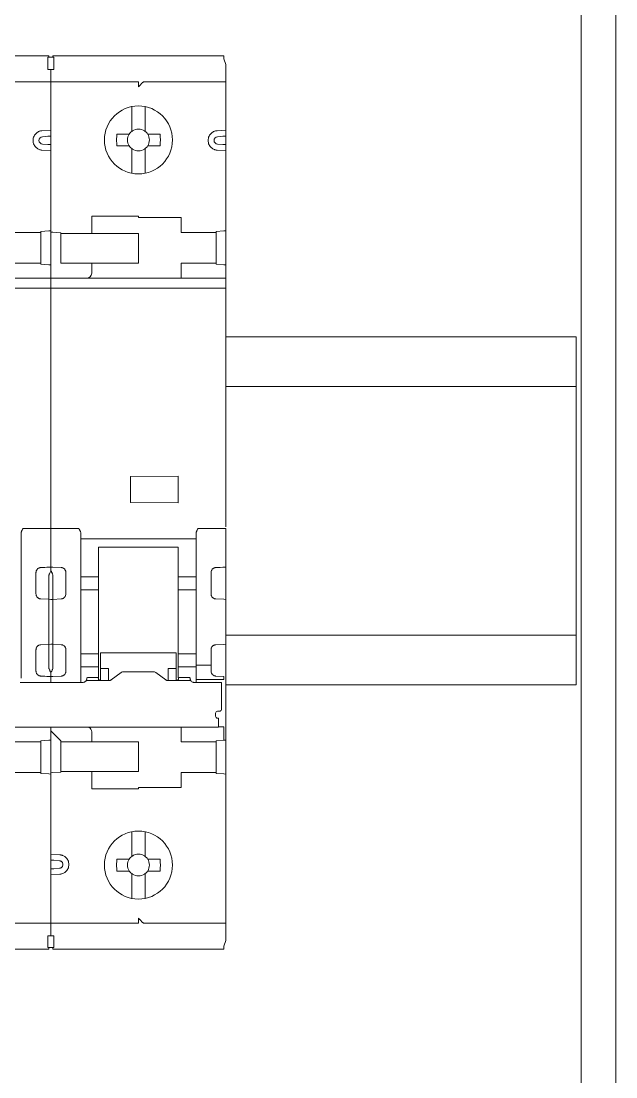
# Model space of a CAD drawing. Header units: millimetres. Extents: x 1359 to 3577, y 1333 to 3557.
# Drawn here: x 2360.3 to 2420.1, y 2909.7 to 3015.8 of the extents above; entities that cross this region are included whole.
import ezdxf

# ---------------------------------------------------------------- set-up
doc = ezdxf.new("R2010")
doc.units = ezdxf.units.MM
doc.layers.add('000-PI-Oprema', color=30, linetype='Continuous', lineweight=5)
doc.layers.add('000-PI-ORMAR', color=2, linetype='Continuous')
doc.layers.add('002-PI-Kabelska kanalica', color=150, linetype='Continuous')

# ---------------------------------------------------------------- blocks, each defined once
blk = doc.blocks.new('montazna 2000x1000')
at = {"layer": '000-PI-ORMAR', "color": 0, "linetype": 'ByBlock', "lineweight": 0}
blk.add_line((899, 1890), (899, 0), dxfattribs=at)
blk = doc.blocks.new('*U53')
at = {"layer": '002-PI-Kabelska kanalica', "color": 0, "linetype": 'ByBlock', "lineweight": 0}
blk.add_line((-20, -100), (-20, 1572), dxfattribs=at)
blk = doc.blocks.new('5SY4206')
at = {"layer": '000-PI-Oprema', "color": 0, "lineweight": 0}
for p, q in [((27373.74, 37303.3), (27378.52, 37303.3)), ((27378.42, 37303.16), (27378.52, 37303.16)), ((27378.52, 37303.16), (27378.92, 37303.16)), ((27378.92, 37303.3), (27383.72, 37303.3)), ((27378.92, 37303.16), (27379.02, 37303.16)), ((27383.72, 37303.3), (27391.34, 37303.3)), ((27391.34, 37303.3), (27396.12, 37303.3)), ((27396.32, 37302.45), (27396.12, 37303)), ((27378.42, 37301.95), (27378.42, 37302.25)), ((27379.02, 37301.95), (27378.42, 37301.95)), ((27378.72, 37301.95), (27378.72, 37296.14)), ((27379.02, 37301.95), (27379.02, 37302.25)), ((27396.32, 37302.45), (27396.32, 37299.86)), ((27370.42, 37300.7), (27378.52, 37300.7)), ((27378.52, 37300.7), (27387.52, 37300.7)), ((27388.02, 37300.7), (27396.32, 37300.7)), ((27396.32, 37299.86), (27396.32, 37296.14)), ((27386.85, 37298.21), (27386.85, 37298.13)), ((27386.85, 37298.13), (27386.85, 37296.01)), ((27388.2, 37298.13), (27388.2, 37298.21)), ((27388.2, 37296.01), (27388.2, 37298.13)), ((27378.72, 37295.82), (27377.82, 37295.78)), ((27378.72, 37293.47), (27378.72, 37296.14)), ((27385.36, 37295.45), (27386.22, 37295.45)), ((27386.85, 37295.72), (27386.85, 37296.01)), ((27388.2, 37295.72), (27388.2, 37296.01)), ((27388.83, 37295.45), (27389.69, 37295.45)), ((27396.32, 37295.82), (27395.42, 37295.78)), ((27378.42, 37295.23), (27377.87, 37295.18)), ((27378.42, 37294.38), (27377.87, 37294.43)), ((27396.02, 37295.23), (27395.47, 37295.18)), ((27396.02, 37294.38), (27395.47, 37294.43)), ((27396.32, 37295.23), (27396.32, 37294.38)), ((27377.82, 37293.83), (27378.72, 37293.75)), ((27378.72, 37293.47), (27378.72, 37285.71)), ((27385.36, 37294.25), (27386.22, 37294.25)), ((27386.85, 37293.7), (27386.85, 37293.99)), ((27386.85, 37293.7), (27386.85, 37291.58)), ((27388.2, 37293.7), (27388.2, 37293.99)), ((27388.2, 37291.58), (27388.2, 37293.7)), ((27389.69, 37294.25), (27388.83, 37294.25)), ((27395.42, 37293.83), (27396.32, 37293.79)), ((27396.32, 37293.47), (27396.32, 37285.71)), ((27386.85, 37291.58), (27386.85, 37291.5)), ((27388.2, 37291.5), (27388.2, 37291.58)), ((27396.33, 37289.35), (27396.32, 37289.35)), ((27387.52, 37287.2), (27382.82, 37287.2)), ((27382.82, 37285.45), (27382.82, 37287.2)), ((27387.52, 37287.05), (27387.52, 37287.2)), ((27391.82, 37287.05), (27387.52, 37287.05)), ((27391.82, 37285.55), (27391.82, 37287.05)), ((27374.62, 37285.55), (27377.72, 37285.55)), ((27377.72, 37285.65), (27378.52, 37285.7)), ((27377.72, 37285.55), (27377.72, 37285.65)), ((27377.72, 37282.45), (27377.72, 37285.55)), ((27378.52, 37285.7), (27378.72, 37285.71)), ((27378.72, 37285.71), (27378.72, 37285.58)), ((27378.72, 37285.58), (27378.92, 37285.57)), ((27378.72, 37285.55), (27378.72, 37285.58)), ((27378.72, 37285.55), (27378.72, 37282.3)), ((27378.92, 37285.57), (27379.72, 37285.53)), ((27379.72, 37285.53), (27379.72, 37285.45)), ((27379.72, 37285.45), (27382.82, 37285.45)), ((27379.72, 37285.45), (27379.72, 37282.45)), ((27382.82, 37285.45), (27383.22, 37285.45)), ((27383.22, 37285.45), (27387.52, 37285.45)), ((27387.52, 37285.45), (27387.52, 37282.45)), ((27392.22, 37285.55), (27391.82, 37285.55)), ((27395.32, 37285.55), (27392.22, 37285.55)), ((27396.12, 37285.7), (27395.32, 37285.65)), ((27395.32, 37285.55), (27395.32, 37285.65)), ((27395.32, 37282.45), (27395.32, 37285.55)), ((27396.32, 37285.71), (27396.12, 37285.7)), ((27396.32, 37285.71), (27396.32, 37282.3)), ((27396.32, 37284.75), (27396.33, 37284.75)), ((27377.72, 37282.45), (27374.62, 37282.45)), ((27377.72, 37282.35), (27377.72, 37282.45)), ((27377.72, 37282.35), (27378.52, 37282.31)), ((27378.52, 37282.31), (27378.72, 37282.3)), ((27378.72, 37281.38), (27378.72, 37282.3)), ((27382.82, 37282.45), (27379.72, 37282.45)), ((27382.82, 37282.45), (27383.22, 37282.45)), ((27382.82, 37282.45), (27382.82, 37281.45)), ((27387.52, 37282.45), (27383.22, 37282.45)), ((27391.82, 37282.45), (27392.22, 37282.45)), ((27391.82, 37282.45), (27391.82, 37280.95)), ((27395.32, 37282.45), (27392.22, 37282.45)), ((27395.32, 37282.35), (27395.32, 37282.45)), ((27396.12, 37282.31), (27395.32, 37282.35)), ((27396.12, 37282.31), (27396.32, 37282.3)), ((27396.32, 37282.3), (27396.32, 37280.1)), ((27361.12, 37280.95), (27378.72, 37280.95)), ((27378.72, 37281.38), (27378.72, 37280.1)), ((27396.32, 37280.95), (27378.72, 37280.95)), ((27378.52, 37279.95), (27361.12, 37279.95)), ((27378.72, 37279.95), (27378.52, 37279.95)), ((27378.72, 37280.1), (27378.72, 37279.95)), ((27396.12, 37279.95), (27378.72, 37279.96)), ((27378.72, 37279.95), (27378.72, 37255.79)), ((27396.12, 37279.95), (27396.32, 37279.95)), ((27396.32, 37280.1), (27396.32, 37255.94)), ((27396.32, 37275.25), (27396.33, 37275.25)), ((27396.33, 37272.91), (27396.32, 37272.9)), ((27396.32, 37265.5), (27396.33, 37265.5)), ((27396.32, 37264.25), (27396.33, 37264.27)), ((27386.72, 37261), (27391.52, 37261.05)), ((27386.72, 37258.4), (27386.72, 37261)), ((27391.52, 37261.05), (27391.52, 37258.36)), ((27391.52, 37258.36), (27386.72, 37258.4)), ((27375.92, 37255.79), (27378.52, 37255.79)), ((27378.72, 37255.79), (27378.52, 37255.79)), ((27378.72, 37255.79), (27378.72, 37254.55)), ((27378.92, 37255.79), (27378.72, 37255.79)), ((27378.92, 37255.79), (27381.52, 37255.79)), ((27393.52, 37255.79), (27396.12, 37255.79)), ((27396.12, 37255.79), (27396.32, 37255.79)), ((27378.72, 37254.55), (27378.72, 37251.91)), ((27393.32, 37254.76), (27381.72, 37254.76)), ((27383.52, 37253.09), (27383.52, 37253.91)), ((27391.52, 37253.91), (27383.52, 37253.91)), ((27383.52, 37253.09), (27383.52, 37250.92)), ((27391.52, 37253.91), (27391.52, 37253.09)), ((27391.52, 37250.92), (27391.52, 37253.09)), ((27378.52, 37251.9), (27378.7, 37251.91)), ((27378.77, 37251.91), (27378.74, 37251.91)), ((27378.92, 37251.91), (27378.77, 37251.91)), ((27379.75, 37251.87), (27378.92, 37251.91)), ((27379.75, 37251.87), (27379.75, 37251.86)), ((27378.52, 37251.09), (27378.52, 37248.67)), ((27378.92, 37248.66), (27378.92, 37251.09)), ((27381.72, 37250.92), (27383.52, 37250.92)), ((27383.52, 37250.92), (27383.52, 37249.61)), ((27391.52, 37249.61), (27391.52, 37250.92)), ((27391.52, 37250.92), (27393.32, 37250.92)), ((27396.32, 37251.53), (27396.32, 37248.65)), ((27378.52, 37248.67), (27377.7, 37248.71)), ((27378.52, 37248.67), (27378.72, 37248.65)), ((27378.92, 37248.66), (27378.72, 37248.65)), ((27379.75, 37248.71), (27378.92, 37248.66)), ((27383.52, 37249.61), (27381.72, 37249.61)), ((27383.52, 37249.61), (27383.52, 37243.2)), ((27391.52, 37243.2), (27391.52, 37249.61)), ((27393.32, 37249.61), (27391.52, 37249.61)), ((27395.3, 37248.71), (27396.12, 37248.67)), ((27396.12, 37248.67), (27396.32, 37248.65)), ((27377.7, 37244.1), (27378.52, 37244.14)), ((27378.72, 37244.16), (27378.52, 37244.14)), ((27378.52, 37244.14), (27378.52, 37241.72)), ((27378.72, 37244.16), (27378.92, 37244.15)), ((27378.92, 37244.15), (27379.75, 37244.1)), ((27378.92, 37241.72), (27378.92, 37244.15)), ((27396.12, 37244.14), (27395.3, 37244.1)), ((27396.32, 37244.16), (27396.12, 37244.14)), ((27396.32, 37244.16), (27396.32, 37242.98)), ((27381.72, 37243.2), (27383.52, 37243.2)), ((27383.52, 37243.2), (27383.52, 37241.89)), ((27383.72, 37241.72), (27383.72, 37243.28)), ((27383.72, 37243.28), (27391.32, 37243.28)), ((27391.32, 37243.28), (27391.32, 37241.72)), ((27391.52, 37243.28), (27391.52, 37243.28)), ((27391.52, 37241.89), (27391.52, 37243.2)), ((27391.52, 37243.2), (27393.32, 37243.2)), ((27383.52, 37241.89), (27381.72, 37241.89)), ((27383.52, 37241.89), (27383.52, 37240.78)), ((27383.72, 37241.72), (27384.52, 37241.72)), ((27383.72, 37240.52), (27383.72, 37241.72)), ((27384.52, 37241.72), (27384.52, 37240.52)), ((27384.78, 37240.57), (27385.77, 37241.32)), ((27385.91, 37241.37), (27389.14, 37241.37)), ((27389.28, 37241.32), (27390.27, 37240.57)), ((27390.52, 37241.72), (27391.32, 37241.72)), ((27390.52, 37240.52), (27390.52, 37241.72)), ((27391.32, 37241.72), (27391.32, 37240.52)), ((27391.52, 37240.76), (27391.52, 37241.89)), ((27391.52, 37241.89), (27393.32, 37241.89)), ((27394.82, 37242.05), (27393.32, 37242.05)), ((27375.62, 37240.29), (27381.82, 37240.29)), ((27378.7, 37240.9), (27378.52, 37240.91)), ((27378.72, 37240.9), (27378.72, 37240.29)), ((27378.77, 37240.9), (27378.92, 37240.9)), ((27378.92, 37240.9), (27379.75, 37240.94)), ((27378.92, 37240.9), (27378.92, 37240.9)), ((27381.72, 37240.58), (27381.72, 37240.29)), ((27382.28, 37240.52), (27383.71, 37240.52)), ((27382.32, 37240.7), (27382.32, 37240.78)), ((27383.31, 37240.8), (27382.52, 37240.8)), ((27383.51, 37240.78), (27383.51, 37240.7)), ((27384.64, 37240.52), (27383.71, 37240.52)), ((27391.34, 37240.52), (27390.41, 37240.52)), ((27392.77, 37240.52), (27391.34, 37240.52)), ((27391.54, 37240.7), (27391.54, 37240.78)), ((27392.52, 37240.8), (27391.74, 37240.8)), ((27392.72, 37240.78), (27392.72, 37240.7)), ((27393.22, 37240.29), (27395.87, 37240.29)), ((27393.32, 37240.3), (27393.32, 37240.73)), ((27396.12, 37240.61), (27393.32, 37240.61)), ((27395.3, 37240.95), (27396.12, 37240.91)), ((27395.87, 37240.29), (27395.87, 37239.68)), ((27395.87, 37237.61), (27395.87, 37239.02)), ((27395.27, 37237.22), (27395.27, 37236.92)), ((27395.67, 37237.42), (27395.47, 37237.42)), ((27396.32, 37237.02), (27396.32, 37236.85)), ((27395.47, 37236.72), (27395.57, 37236.72)), ((27395.57, 37236.63), (27395.57, 37236.72)), ((27396.32, 37236.7), (27396.32, 37234.51)), ((27365.97, 37235.81), (27391.47, 37235.81)), ((27378.72, 37235.81), (27378.72, 37235.43)), ((27378.72, 37235.43), (27378.92, 37235.23)), ((27378.72, 37234.51), (27378.72, 37235.43)), ((27378.92, 37235.23), (27379.72, 37234.43)), ((27382.82, 37234.35), (27382.82, 37235.35)), ((27391.47, 37235.81), (27395.57, 37235.81)), ((27391.82, 37235.81), (27391.82, 37234.35)), ((27396.12, 37235.85), (27395.57, 37235.85)), ((27396.12, 37235.85), (27396.12, 37234.5)), ((27374.62, 37234.35), (27377.72, 37234.35)), ((27377.72, 37234.45), (27378.52, 37234.5)), ((27377.72, 37234.45), (27377.72, 37234.35)), ((27377.72, 37234.35), (27377.72, 37231.25)), ((27378.72, 37234.51), (27378.52, 37234.5)), ((27378.72, 37234.51), (27378.72, 37231.25)), ((27379.72, 37234.43), (27379.72, 37234.35)), ((27379.72, 37234.35), (27382.82, 37234.35)), ((27379.72, 37234.35), (27379.72, 37231.35)), ((27383.22, 37234.35), (27382.82, 37234.35)), ((27387.52, 37234.35), (27383.22, 37234.35)), ((27387.52, 37231.35), (27387.52, 37234.35)), ((27392.22, 37234.35), (27391.82, 37234.35)), ((27392.22, 37234.35), (27395.32, 37234.35)), ((27395.32, 37234.45), (27396.12, 37234.5)), ((27395.32, 37234.35), (27395.32, 37234.45)), ((27395.32, 37231.25), (27395.32, 37234.35)), ((27396.32, 37234.51), (27396.12, 37234.5)), ((27396.32, 37234.51), (27396.32, 37231.1)), ((27396.33, 37232.05), (27396.32, 37232.05)), ((27377.72, 37231.25), (27374.62, 37231.25)), ((27377.72, 37231.15), (27377.72, 37231.25)), ((27378.52, 37231.11), (27377.72, 37231.15)), ((27378.52, 37231.11), (27378.72, 37231.1)), ((27378.72, 37231.23), (27378.72, 37231.25)), ((27378.72, 37231.23), (27378.92, 37231.24)), ((27378.72, 37231.23), (27378.72, 37231.1)), ((27378.72, 37223.33), (27378.72, 37231.1)), ((27379.72, 37231.28), (27378.92, 37231.24)), ((27379.72, 37231.35), (27379.72, 37231.28)), ((27382.82, 37231.35), (27379.72, 37231.35)), ((27382.82, 37229.6), (27382.82, 37231.35)), ((27382.82, 37231.35), (27383.22, 37231.35)), ((27383.22, 37231.35), (27387.52, 37231.35)), ((27392.22, 37231.25), (27391.82, 37231.25)), ((27391.82, 37229.75), (27391.82, 37231.25)), ((27392.22, 37231.25), (27395.32, 37231.25)), ((27395.32, 37231.15), (27395.32, 37231.25)), ((27396.12, 37231.11), (27395.32, 37231.15)), ((27396.32, 37231.1), (27396.12, 37231.11)), ((27396.32, 37231.1), (27396.32, 37216.95)), ((27387.52, 37229.6), (27382.82, 37229.6)), ((27387.52, 37229.75), (27387.52, 37229.6)), ((27387.52, 37229.75), (27391.82, 37229.75)), ((27396.32, 37227.45), (27396.33, 37227.45)), ((27386.85, 37225.31), (27386.85, 37225.23)), ((27388.2, 37225.23), (27388.2, 37225.31)), ((27386.85, 37225.23), (27386.85, 37223.11)), ((27388.2, 37222.82), (27388.2, 37225.23)), ((27378.72, 37223.33), (27378.72, 37220.68)), ((27379.63, 37222.98), (27378.72, 37223.01)), ((27379.02, 37222.43), (27379.58, 37222.38)), ((27385.36, 37222.55), (27386.22, 37222.55)), ((27389.69, 37222.55), (27388.83, 37222.55)), ((27379.02, 37221.58), (27379.58, 37221.63)), ((27386.22, 37221.35), (27385.36, 37221.35)), ((27389.69, 37221.35), (27388.83, 37221.35)), ((27378.72, 37221), (27379.63, 37221.03)), ((27378.72, 37216.95), (27378.72, 37220.68)), ((27386.85, 37220.8), (27386.85, 37218.68)), ((27388.2, 37218.68), (27388.2, 37220.8)), ((27386.85, 37218.68), (27386.85, 37218.6)), ((27388.2, 37218.6), (27388.2, 37218.68)), ((27378.72, 37216.95), (27378.72, 37214.85)), ((27396.32, 37216.95), (27396.32, 37214.35)), ((27378.72, 37216.1), (27370.42, 37216.1)), ((27387.52, 37216.1), (27378.72, 37216.1)), ((27396.32, 37216.1), (27388.02, 37216.1)), ((27379.02, 37214.85), (27378.42, 37214.85)), ((27378.52, 37213.65), (27378.42, 37213.65)), ((27378.92, 37213.65), (27378.52, 37213.65)), ((27379.02, 37213.65), (27378.92, 37213.65)), ((27396.32, 37214.35), (27396.12, 37213.8)), ((27378.52, 37213.5), (27373.74, 37213.5)), ((27383.72, 37213.5), (27378.92, 37213.5)), ((27383.72, 37213.5), (27391.34, 37213.5)), ((27396.12, 37213.5), (27391.34, 37213.5))]:
    blk.add_line(p, q, dxfattribs=at)
for centre in [(27387.52, 37294.85), (27387.52, 37221.95)]:
    blk.add_circle(centre, 3.42, dxfattribs=at)
for centre, radius, start, end in [((27387.52, 37294.85), 1.1, 136.9319, 146.9443), ((27387.52, 37294.85), 1.1, 135, 136.9319), ((27387.52, 37294.85), 1.1, 123.0557, 133.0681), ((27387.52, 37294.85), 1.1, 46.9319, 56.9443), ((27387.52, 37294.85), 1.1, 45, 46.9319), ((27387.52, 37294.85), 1.1, 43.0681, 45), ((27387.52, 37294.85), 1.1, 33.0557, 43.0681), ((27387.52, 37294.85), 1.1, 213.0557, 223.0681), ((27387.52, 37294.85), 1.1, 226.9319, 236.9443), ((27387.52, 37294.85), 1.1, 303.0557, 313.0681), ((27387.52, 37294.85), 1.1, 313.0681, 315), ((27387.52, 37294.85), 1.1, 315, 316.9319), ((27387.52, 37294.85), 1.1, 316.9319, 326.9443), ((27382.32, 37281.45), 0.5, 270, 0), ((27382.32, 37235.35), 0.5, 0, 64.7859), ((27387.52, 37221.95), 1.1, 136.9319, 146.9443), ((27387.52, 37221.95), 1.1, 135, 136.9319), ((27387.52, 37221.95), 1.1, 133.0681, 135), ((27387.52, 37221.95), 1.1, 123.0557, 133.0681), ((27387.52, 37221.95), 1.1, 46.9319, 56.9443), ((27387.52, 37221.95), 1.1, 45, 46.9319), ((27387.52, 37221.95), 1.1, 43.0681, 45), ((27387.52, 37221.95), 1.1, 33.0557, 43.0681), ((27387.52, 37221.95), 1.1, 213.0557, 223.0681), ((27387.52, 37221.95), 1.1, 223.0681, 225), ((27387.52, 37221.95), 1.1, 225, 226.9319), ((27387.52, 37221.95), 1.1, 226.9319, 236.9443), ((27387.52, 37221.95), 1.1, 303.0557, 313.0681), ((27387.52, 37221.95), 1.1, 313.0681, 315), ((27387.52, 37221.95), 1.1, 315, 316.9319), ((27387.52, 37221.95), 1.1, 316.9319, 326.9443)]:
    blk.add_arc(centre, radius, start, end, dxfattribs=at)
for points, knots in [([(27378.42, 37303.16), (27378.42, 37303.14), (27378.42, 37303.08), (27378.42, 37302.97), (27378.42, 37302.81), (27378.42, 37302.63), (27378.42, 37302.44), (27378.42, 37302.32), (27378.42, 37302.25)], [0.287427, 0.287427, 0.287427, 0.287427, 0.3699948, 0.5001298, 0.629921, 0.7600558, 0.879771, 1, 1, 1, 1]), ([(27378.52, 37303.16), (27378.52, 37303.16), (27378.52, 37303.21), (27378.52, 37303.28), (27378.52, 37303.3), (27378.52, 37303.3)], [0, 0, 0, 0, 0.010834, 0.505413, 1, 1, 1, 1]), ([(27378.92, 37303.3), (27378.92, 37303.3), (27378.92, 37303.28), (27378.92, 37303.21), (27378.92, 37303.16), (27378.92, 37303.16)], [0, 0, 0, 0, 0.494587, 0.989166, 1, 1, 1, 1]), ([(27379.02, 37303.16), (27379.02, 37303.11), (27379.02, 37303.04), (27379.02, 37302.78), (27379.02, 37302.52), (27379.02, 37302.25)], [0.2858647, 0.2858647, 0.2858647, 0.2858647, 0.5, 0.5, 1, 1, 1, 1]), ([(27396.12, 37303), (27396.12, 37303.06), (27396.12, 37303.11), (27396.12, 37303.25), (27396.12, 37303.3), (27396.12, 37303.3)], [0.262243, 0.262243, 0.262243, 0.262243, 0.5, 0.5, 1, 1, 1, 1]), ([(27387.52, 37300.2), (27387.52, 37300.34), (27387.52, 37300.47), (27387.52, 37300.65), (27387.52, 37300.7), (27387.52, 37300.7)], [0, 0, 0, 0, 0.5, 0.5, 1, 1, 1, 1]), ([(27387.52, 37300.2), (27387.55, 37300.23), (27387.59, 37300.27), (27387.65, 37300.33), (27387.73, 37300.41), (27387.8, 37300.48), (27387.88, 37300.56), (27387.94, 37300.62), (27387.99, 37300.67), (27388.02, 37300.7), (27388.02, 37300.7), (27388.02, 37300.7)], [0, 0, 0, 0, 0.097283, 0.192791, 0.287384, 0.42418, 0.554334, 0.675821, 0.789691, 0.896334, 1, 1, 1, 1]), ([(27377.82, 37293.83), (27377.79, 37293.83), (27377.73, 37293.84), (27377.64, 37293.86), (27377.53, 37293.9), (27377.4, 37293.96), (27377.25, 37294.07), (27377.12, 37294.2), (27377.01, 37294.38), (27376.94, 37294.58), (27376.92, 37294.8), (27376.94, 37295.03), (27377.01, 37295.23), (27377.12, 37295.41), (27377.25, 37295.54), (27377.4, 37295.65), (27377.54, 37295.72), (27377.68, 37295.76), (27377.77, 37295.77), (27377.82, 37295.78)], [0, 0, 0, 0, 0.031513, 0.062833, 0.094232, 0.152293, 0.210532, 0.279327, 0.348301, 0.424071, 0.50002, 0.57579, 0.651739, 0.720534, 0.789508, 0.84757, 0.905809, 0.95275, 1, 1, 1, 1]), ([(27385.36, 37295.45), (27385.34, 37295.26), (27385.31, 37294.85), (27385.34, 37294.45), (27385.36, 37294.25), (27385.36, 37294.25)], [0, 0, 0, 0, 0.5, 1, 1.000008, 1.000008, 1.000008, 1.000008]), ([(27388.12, 37295.78), (27387.95, 37295.89), (27387.74, 37295.95), (27387.31, 37295.95), (27387.1, 37295.89), (27386.92, 37295.78)], [0, 0, 0, 0, 0.5, 0.5, 1, 1, 1, 1]), ([(27388.83, 37295.45), (27388.76, 37295.45), (27388.64, 37295.45), (27388.51, 37295.45), (27388.45, 37295.45)], [0, 0, 0, 0, 0.54278, 1, 1, 1, 1]), ([(27395.42, 37293.83), (27395.39, 37293.83), (27395.33, 37293.84), (27395.24, 37293.86), (27395.13, 37293.9), (27395, 37293.96), (27394.85, 37294.07), (27394.72, 37294.2), (27394.61, 37294.38), (27394.54, 37294.58), (27394.52, 37294.8), (27394.54, 37295.03), (27394.61, 37295.23), (27394.72, 37295.41), (27394.85, 37295.54), (27395, 37295.65), (27395.14, 37295.72), (27395.28, 37295.76), (27395.37, 37295.77), (27395.42, 37295.78)], [0, 0, 0, 0, 0.031513, 0.062833, 0.094232, 0.152293, 0.210532, 0.279327, 0.348301, 0.424071, 0.50002, 0.57579, 0.651739, 0.720534, 0.789508, 0.84757, 0.905809, 0.95275, 1, 1, 1, 1]), ([(27396.32, 37296.13), (27396.32, 37296.13), (27396.32, 37296.13), (27396.32, 37296.12), (27396.32, 37296.1), (27396.32, 37296.06), (27396.32, 37295.99), (27396.32, 37295.87), (27396.32, 37295.74), (27396.32, 37295.58), (27396.32, 37295.41), (27396.32, 37295.29), (27396.32, 37295.23)], [0, 0, 0, 0, 0.062572, 0.124512, 0.186422, 0.248903, 0.373491, 0.498598, 0.623567, 0.749199, 0.874318, 1, 1, 1, 1]), ([(27377.87, 37294.43), (27377.78, 37294.44), (27377.69, 37294.48), (27377.56, 37294.62), (27377.52, 37294.71), (27377.52, 37294.9), (27377.56, 37294.99), (27377.69, 37295.13), (27377.78, 37295.17), (27377.87, 37295.18)], [0, 0, 0, 0, 0.25, 0.25, 0.5, 0.5, 0.75, 0.75, 1, 1, 1, 1]), ([(27378.72, 37295.23), (27378.72, 37295.23), (27378.69, 37295.23), (27378.58, 37295.23), (27378.5, 37295.23), (27378.42, 37295.23)], [0, 0, 0, 0, 0.5, 0.5, 1, 1, 1, 1]), ([(27378.72, 37294.38), (27378.72, 37294.38), (27378.69, 37294.38), (27378.58, 37294.38), (27378.49, 37294.38), (27378.42, 37294.38)], [0, 0, 0, 0, 0.5, 0.5, 1, 1, 1, 1]), ([(27386.6, 37294.25), (27386.6, 37294.25), (27386.49, 37294.43), (27386.42, 37294.64), (27386.42, 37294.85)], [0, 0, 0, 0, 0.0000079, 0.5000079, 0.5000079, 0.5000079, 0.5000079]), ([(27395.47, 37294.43), (27395.38, 37294.44), (27395.29, 37294.48), (27395.16, 37294.62), (27395.12, 37294.71), (27395.12, 37294.9), (27395.16, 37294.99), (27395.29, 37295.13), (27395.38, 37295.17), (27395.47, 37295.18)], [0, 0, 0, 0, 0.25, 0.25, 0.5, 0.5, 0.75, 0.75, 1, 1, 1, 1]), ([(27396.32, 37295.23), (27396.32, 37295.23), (27396.29, 37295.23), (27396.18, 37295.23), (27396.1, 37295.23), (27396.02, 37295.23)], [0, 0, 0, 0, 0.5, 0.5, 1, 1, 1, 1]), ([(27396.32, 37294.38), (27396.32, 37294.38), (27396.29, 37294.38), (27396.18, 37294.38), (27396.09, 37294.38), (27396.02, 37294.38)], [0, 0, 0, 0, 0.5, 0.5, 1, 1, 1, 1]), ([(27396.32, 37294.38), (27396.32, 37294.35), (27396.32, 37294.29), (27396.32, 37294.2), (27396.32, 37294.12), (27396.32, 37294), (27396.32, 37293.87), (27396.32, 37293.74), (27396.32, 37293.62), (27396.32, 37293.54), (27396.32, 37293.49), (27396.32, 37293.48), (27396.32, 37293.48)], [0, 0, 0, 0, 0.06314, 0.125631, 0.188079, 0.251095, 0.376332, 0.501694, 0.62641, 0.751388, 0.875439, 1, 1, 1, 1]), ([(27386.22, 37294.25), (27386.29, 37294.25), (27386.41, 37294.25), (27386.54, 37294.25), (27386.6, 37294.25)], [0, 0, 0, 0, 0.54278, 1, 1, 1, 1]), ([(27386.92, 37293.93), (27387.1, 37293.82), (27387.31, 37293.75), (27387.74, 37293.75), (27387.95, 37293.82), (27388.12, 37293.93)], [0, 0, 0, 0, 0.5, 0.5, 1, 1, 1, 1]), ([(27388.83, 37294.25), (27388.76, 37294.25), (27388.64, 37294.25), (27388.51, 37294.25), (27388.45, 37294.25)], [0, 0, 0, 0, 0.540007, 1, 1, 1, 1]), ([(27378.72, 37280.05), (27378.72, 37280.05), (27378.72, 37280.05), (27378.72, 37279.98), (27378.72, 37279.96)], [0, 0, 0, 0, 0.751055, 1, 1, 1, 1]), ([(27396.32, 37280.1), (27396.32, 37280.1), (27396.32, 37280.1), (27396.32, 37280.09), (27396.32, 37280.06), (27396.32, 37280.01), (27396.32, 37279.97), (27396.32, 37279.95)], [0, 0, 0, 0, 0.169382, 0.332374, 0.500748, 0.7482, 1, 1, 1, 1]), ([(27375.72, 37255.3), (27375.73, 37255.32), (27375.73, 37255.36), (27375.74, 37255.43), (27375.76, 37255.49), (27375.79, 37255.56), (27375.84, 37255.66), (27375.89, 37255.74), (27375.92, 37255.79)], [0, 0, 0, 0, 0.117446, 0.242847, 0.378002, 0.506391, 0.652474, 1, 1, 1, 1]), ([(27375.72, 37255.14), (27375.72, 37255.15), (27375.72, 37255.17), (27375.72, 37255.21), (27375.72, 37255.25), (27375.72, 37255.28), (27375.72, 37255.3)], [0, 0, 0, 0, 0.251193, 0.5, 0.748807, 1, 1, 1, 1]), ([(27375.72, 37252.08), (27375.72, 37252.17), (27375.72, 37252.33), (27375.72, 37252.57), (27375.72, 37252.81), (27375.72, 37253.04), (27375.72, 37253.26), (27375.72, 37253.47), (27375.72, 37253.67), (27375.72, 37253.94), (27375.72, 37254.25), (27375.72, 37254.58), (27375.72, 37254.89), (27375.72, 37255.06), (27375.72, 37255.14)], [0, 0, 0, 0, 0.062754, 0.125301, 0.187708, 0.250043, 0.312375, 0.374772, 0.437302, 0.500033, 0.625237, 0.749935, 0.874674, 1, 1, 1, 1]), ([(27381.52, 37255.79), (27381.56, 37255.74), (27381.6, 37255.66), (27381.66, 37255.56), (27381.69, 37255.48), (27381.72, 37255.4), (27381.72, 37255.33), (27381.72, 37255.3)], [0, 0, 0, 0, 0.350596, 0.493868, 0.625405, 0.821427, 1, 1, 1, 1]), ([(27381.72, 37255.3), (27381.72, 37255.28), (27381.72, 37255.25), (27381.72, 37255.21), (27381.72, 37255.17), (27381.72, 37255.15), (27381.72, 37255.14)], [0, 0, 0, 0, 0.251193, 0.5, 0.748807, 1, 1, 1, 1]), ([(27381.72, 37255.14), (27381.72, 37255.1), (27381.72, 37255.02), (27381.72, 37254.89), (27381.72, 37254.75), (27381.72, 37254.6), (27381.72, 37254.45), (27381.72, 37254.28), (27381.72, 37254.11), (27381.72, 37253.87), (27381.72, 37253.55), (27381.72, 37253.14), (27381.72, 37252.7), (27381.72, 37252.39), (27381.72, 37252.23)], [0, 0, 0, 0, 0.062736, 0.125281, 0.187695, 0.250043, 0.312387, 0.374792, 0.437318, 0.500031, 0.625212, 0.749931, 0.874692, 1, 1, 1, 1]), ([(27393.32, 37255.3), (27393.33, 37255.32), (27393.33, 37255.36), (27393.34, 37255.43), (27393.36, 37255.49), (27393.39, 37255.56), (27393.44, 37255.66), (27393.49, 37255.74), (27393.52, 37255.79)], [0, 0, 0, 0, 0.117336, 0.242611, 0.377617, 0.505972, 0.652001, 1, 1, 1, 1]), ([(27393.32, 37255.14), (27393.32, 37255.15), (27393.32, 37255.17), (27393.32, 37255.21), (27393.32, 37255.25), (27393.32, 37255.28), (27393.32, 37255.3)], [0, 0, 0, 0, 0.251193, 0.5, 0.748807, 1, 1, 1, 1]), ([(27393.32, 37252.08), (27393.32, 37252.17), (27393.32, 37252.33), (27393.32, 37252.57), (27393.32, 37252.81), (27393.32, 37253.04), (27393.32, 37253.26), (27393.32, 37253.47), (27393.32, 37253.67), (27393.32, 37253.94), (27393.32, 37254.25), (27393.32, 37254.58), (27393.32, 37254.89), (27393.32, 37255.06), (27393.32, 37255.14)], [0, 0, 0, 0, 0.062754, 0.125301, 0.187708, 0.250043, 0.312375, 0.374772, 0.437302, 0.500033, 0.625237, 0.749935, 0.874674, 1, 1, 1, 1]), ([(27396.32, 37255.79), (27396.32, 37255.76), (27396.32, 37255.69), (27396.32, 37255.6), (27396.32, 37255.5), (27396.32, 37255.37), (27396.32, 37255.22), (27396.32, 37255.04), (27396.32, 37254.88), (27396.32, 37254.74), (27396.32, 37254.63), (27396.32, 37254.57), (27396.32, 37254.55)], [0, 0, 0, 0, 0.061391, 0.122427, 0.18342, 0.24468, 0.372209, 0.500076, 0.627605, 0.755472, 0.877481, 1, 1, 1, 1]), ([(27396.32, 37254.55), (27396.32, 37254.51), (27396.32, 37254.44), (27396.32, 37254.32), (27396.32, 37254.19), (27396.32, 37254.06), (27396.32, 37253.91), (27396.32, 37253.76), (27396.32, 37253.61), (27396.32, 37253.39), (27396.32, 37253.1), (27396.32, 37252.73), (27396.32, 37252.33), (27396.32, 37252.05), (27396.32, 37251.91)], [0, 0, 0, 0, 0.062728, 0.125272, 0.18769, 0.250045, 0.312396, 0.374803, 0.437328, 0.500029, 0.625194, 0.749922, 0.874696, 1, 1, 1, 1]), ([(27375.72, 37250.69), (27375.72, 37250.76), (27375.72, 37250.9), (27375.72, 37251.11), (27375.72, 37251.31), (27375.72, 37251.51), (27375.72, 37251.71), (27375.72, 37251.9), (27375.72, 37252.02), (27375.72, 37252.08)], [0, 0, 0, 0, 0.143512, 0.28637, 0.428834, 0.571166, 0.71363, 0.856488, 1, 1, 1, 1]), ([(27377.22, 37251.36), (27377.23, 37251.38), (27377.23, 37251.43), (27377.24, 37251.49), (27377.27, 37251.57), (27377.31, 37251.64), (27377.37, 37251.72), (27377.45, 37251.78), (27377.53, 37251.82), (27377.61, 37251.85), (27377.67, 37251.86), (27377.7, 37251.86)], [0, 0, 0, 0, 0.093221, 0.185813, 0.279137, 0.41434, 0.546905, 0.668022, 0.785627, 0.893606, 1, 1, 1, 1]), ([(27380.22, 37251.37), (27380.22, 37251.39), (27380.22, 37251.44), (27380.21, 37251.5), (27380.18, 37251.57), (27380.14, 37251.65), (27380.07, 37251.73), (27379.98, 37251.8), (27379.87, 37251.85), (27379.79, 37251.86), (27379.75, 37251.87)], [0, 0, 0, 0, 0.092601, 0.18543, 0.278489, 0.413813, 0.545287, 0.709927, 0.860804, 1, 1, 1, 1]), ([(27381.72, 37252.23), (27381.72, 37252.17), (27381.72, 37252.04), (27381.72, 37251.84), (27381.72, 37251.64), (27381.72, 37251.43), (27381.72, 37251.22), (27381.72, 37251), (27381.72, 37250.78), (27381.72, 37250.63), (27381.72, 37250.56)], [0, 0, 0, 0, 0.12575, 0.250858, 0.375537, 0.5, 0.624463, 0.749142, 0.87425, 1, 1, 1, 1]), ([(27393.32, 37250.69), (27393.32, 37250.76), (27393.32, 37250.9), (27393.32, 37251.11), (27393.32, 37251.31), (27393.32, 37251.51), (27393.32, 37251.71), (27393.32, 37251.9), (27393.32, 37252.02), (27393.32, 37252.08)], [0, 0, 0, 0, 0.143512, 0.28637, 0.428834, 0.571166, 0.71363, 0.856488, 1, 1, 1, 1]), ([(27395.3, 37251.86), (27395.28, 37251.86), (27395.24, 37251.85), (27395.19, 37251.84), (27395.13, 37251.82), (27395.08, 37251.79), (27395.02, 37251.76), (27394.97, 37251.71), (27394.91, 37251.65), (27394.86, 37251.56), (27394.83, 37251.46), (27394.83, 37251.39), (27394.82, 37251.36)], [0, 0, 0, 0, 0.067869, 0.138425, 0.211987, 0.288836, 0.369219, 0.453352, 0.573685, 0.721104, 0.860335, 1, 1, 1, 1]), ([(27378.52, 37251.09), (27378.54, 37251.12), (27378.56, 37251.19), (27378.61, 37251.3), (27378.66, 37251.42), (27378.7, 37251.49), (27378.72, 37251.53)], [0, 0, 0, 0, 0.193415, 0.424448, 0.693252, 1, 1, 1, 1]), ([(27378.92, 37251.09), (27378.91, 37251.13), (27378.89, 37251.19), (27378.85, 37251.28), (27378.81, 37251.37), (27378.77, 37251.45), (27378.74, 37251.5), (27378.72, 37251.53)], [0, 0, 0, 0, 0.194202, 0.390464, 0.589612, 0.792498, 1, 1, 1, 1]), ([(27394.82, 37251.36), (27394.82, 37251.29), (27394.82, 37251.16), (27394.82, 37250.96), (27394.82, 37250.82), (27394.82, 37250.76)], [0, 0, 0, 0, 0.333419, 0.666581, 1, 1, 1, 1]), ([(27375.72, 37242.12), (27375.72, 37242.24), (27375.72, 37242.46), (27375.72, 37242.81), (27375.72, 37243.16), (27375.72, 37243.51), (27375.72, 37243.86), (27375.72, 37244.46), (27375.72, 37245.3), (27375.72, 37246.4), (27375.72, 37247.5), (27375.72, 37248.47), (27375.72, 37249.3), (27375.72, 37250), (27375.72, 37250.46), (27375.72, 37250.69)], [0, 0, 0, 0, 0.041431, 0.082793, 0.124119, 0.165441, 0.206793, 0.248207, 0.374079, 0.500012, 0.625883, 0.751817, 0.834548, 0.917188, 1, 1, 1, 1]), ([(27381.72, 37250.56), (27381.72, 37250.45), (27381.72, 37250.22), (27381.72, 37249.89), (27381.72, 37249.55), (27381.72, 37249.21), (27381.72, 37248.87), (27381.72, 37248.29), (27381.72, 37247.47), (27381.72, 37246.41), (27381.72, 37245.34), (27381.72, 37244.4), (27381.72, 37243.6), (27381.72, 37242.92), (27381.72, 37242.48), (27381.72, 37242.25)], [0, 0, 0, 0, 0.041447, 0.082829, 0.124176, 0.16552, 0.206891, 0.248321, 0.374134, 0.500011, 0.625824, 0.751702, 0.834467, 0.91715, 1, 1, 1, 1]), ([(27393.32, 37242.12), (27393.32, 37242.24), (27393.32, 37242.46), (27393.32, 37242.81), (27393.32, 37243.16), (27393.32, 37243.51), (27393.32, 37243.86), (27393.32, 37244.46), (27393.32, 37245.3), (27393.32, 37246.4), (27393.32, 37247.5), (27393.32, 37248.47), (27393.32, 37249.3), (27393.32, 37250), (27393.32, 37250.46), (27393.32, 37250.69)], [0, 0, 0, 0, 0.041431, 0.082793, 0.124119, 0.165441, 0.206793, 0.248207, 0.374079, 0.500012, 0.625883, 0.751817, 0.834548, 0.917188, 1, 1, 1, 1]), ([(27394.82, 37250.76), (27394.82, 37250.65), (27394.82, 37250.45), (27394.82, 37250.14), (27394.82, 37249.83), (27394.82, 37249.52), (27394.82, 37249.31), (27394.82, 37249.21)], [0, 0, 0, 0, 0.200123, 0.400061, 0.599939, 0.799877, 1, 1, 1, 1]), ([(27377.7, 37248.71), (27377.68, 37248.71), (27377.64, 37248.71), (27377.57, 37248.73), (27377.51, 37248.76), (27377.43, 37248.8), (27377.36, 37248.86), (27377.3, 37248.93), (27377.26, 37249.02), (27377.23, 37249.11), (27377.23, 37249.18), (27377.22, 37249.21)], [0, 0, 0, 0, 0.082209, 0.16366, 0.245689, 0.369303, 0.493372, 0.618767, 0.744744, 0.872104, 1, 1, 1, 1]), ([(27378.52, 37248.67), (27378.52, 37248.56), (27378.52, 37248.34), (27378.52, 37248.02), (27378.52, 37247.7), (27378.52, 37247.38), (27378.52, 37247.05), (27378.52, 37246.73), (27378.52, 37246.32), (27378.52, 37245.84), (27378.52, 37245.27), (27378.52, 37244.71), (27378.52, 37244.33), (27378.52, 37244.14)], [0, 0, 0, 0, 0.071556, 0.142997, 0.214365, 0.285706, 0.357065, 0.428486, 0.500013, 0.625062, 0.749916, 0.874816, 1, 1, 1, 1]), ([(27379.75, 37248.71), (27379.77, 37248.71), (27379.81, 37248.71), (27379.87, 37248.73), (27379.93, 37248.75), (27379.99, 37248.78), (27380.04, 37248.82), (27380.1, 37248.87), (27380.16, 37248.95), (27380.21, 37249.07), (27380.22, 37249.16), (27380.22, 37249.21)], [0, 0, 0, 0, 0.080411, 0.161533, 0.243405, 0.326066, 0.409552, 0.493901, 0.642123, 0.810797, 1, 1, 1, 1]), ([(27395.3, 37248.71), (27395.28, 37248.71), (27395.24, 37248.71), (27395.17, 37248.73), (27395.11, 37248.76), (27395.03, 37248.8), (27394.96, 37248.86), (27394.9, 37248.93), (27394.86, 37249.02), (27394.83, 37249.11), (27394.83, 37249.18), (27394.82, 37249.21)], [0, 0, 0, 0, 0.082209, 0.16366, 0.245689, 0.369303, 0.493372, 0.618767, 0.744744, 0.872104, 1, 1, 1, 1]), ([(27396.32, 37248.65), (27396.32, 37248.55), (27396.32, 37248.34), (27396.32, 37248.02), (27396.32, 37247.7), (27396.32, 37247.37), (27396.32, 37247.05), (27396.32, 37246.73), (27396.32, 37246.32), (27396.32, 37245.84), (27396.32, 37245.28), (27396.32, 37244.71), (27396.32, 37244.34), (27396.32, 37244.16)], [0, 0, 0, 0, 0.071572, 0.143012, 0.214372, 0.285701, 0.357051, 0.428472, 0.500015, 0.625079, 0.749917, 0.8748, 1, 1, 1, 1]), ([(27377.22, 37243.6), (27377.23, 37243.62), (27377.23, 37243.67), (27377.24, 37243.73), (27377.26, 37243.8), (27377.3, 37243.88), (27377.36, 37243.95), (27377.43, 37244.01), (27377.51, 37244.06), (27377.6, 37244.09), (27377.67, 37244.1), (27377.7, 37244.1)], [0, 0, 0, 0, 0.085573, 0.170275, 0.255463, 0.381339, 0.506835, 0.630803, 0.754517, 0.877108, 1, 1, 1, 1]), ([(27380.22, 37243.6), (27380.22, 37243.63), (27380.22, 37243.68), (27380.21, 37243.74), (27380.18, 37243.8), (27380.16, 37243.86), (27380.12, 37243.91), (27380.07, 37243.97), (27379.99, 37244.03), (27379.87, 37244.09), (27379.79, 37244.1), (27379.75, 37244.1)], [0, 0, 0, 0, 0.097376, 0.189595, 0.276665, 0.358598, 0.435408, 0.507112, 0.674555, 0.83875, 1, 1, 1, 1]), ([(27394.82, 37243.6), (27394.83, 37243.62), (27394.83, 37243.67), (27394.84, 37243.73), (27394.86, 37243.8), (27394.9, 37243.88), (27394.96, 37243.95), (27395.03, 37244.01), (27395.11, 37244.06), (27395.2, 37244.09), (27395.27, 37244.1), (27395.3, 37244.1)], [0, 0, 0, 0, 0.085573, 0.170275, 0.255463, 0.381339, 0.506835, 0.630803, 0.754517, 0.877108, 1, 1, 1, 1]), ([(27394.82, 37243.6), (27394.82, 37243.5), (27394.82, 37243.29), (27394.82, 37242.98), (27394.82, 37242.67), (27394.82, 37242.36), (27394.82, 37242.16), (27394.82, 37242.05)], [0, 0, 0, 0, 0.200123, 0.400061, 0.599939, 0.799877, 1, 1, 1, 1]), ([(27396.32, 37243), (27396.32, 37242.99), (27396.32, 37242.96), (27396.32, 37242.74), (27396.32, 37242.39), (27396.32, 37241.94), (27396.32, 37241.55), (27396.32, 37241.28)], [0, 0, 0, 0, 0.201961, 0.403921, 0.605881, 0.807842, 1, 1, 1, 1]), ([(27375.72, 37240.73), (27375.72, 37240.79), (27375.72, 37240.91), (27375.72, 37241.1), (27375.72, 37241.3), (27375.72, 37241.5), (27375.72, 37241.7), (27375.72, 37241.91), (27375.72, 37242.05), (27375.72, 37242.12)], [0, 0, 0, 0, 0.143512, 0.28637, 0.428834, 0.571166, 0.71363, 0.856488, 1, 1, 1, 1]), ([(27377.7, 37240.95), (27377.68, 37240.95), (27377.64, 37240.96), (27377.58, 37240.97), (27377.52, 37240.99), (27377.45, 37241.03), (27377.37, 37241.09), (27377.31, 37241.17), (27377.26, 37241.25), (27377.23, 37241.35), (27377.23, 37241.42), (27377.22, 37241.45)], [0, 0, 0, 0, 0.070996, 0.142095, 0.214573, 0.332083, 0.453298, 0.585758, 0.72107, 0.860537, 1, 1, 1, 1]), ([(27378.52, 37241.72), (27378.54, 37241.69), (27378.56, 37241.62), (27378.6, 37241.53), (27378.64, 37241.44), (27378.68, 37241.36), (27378.71, 37241.31), (27378.72, 37241.28)], [0, 0, 0, 0, 0.1942, 0.390457, 0.5896, 0.792488, 1, 1, 1, 1]), ([(27378.92, 37241.72), (27378.91, 37241.68), (27378.88, 37241.61), (27378.84, 37241.51), (27378.78, 37241.39), (27378.75, 37241.32), (27378.72, 37241.28)], [0, 0, 0, 0, 0.193384, 0.424408, 0.693222, 1, 1, 1, 1]), ([(27379.75, 37240.94), (27379.77, 37240.95), (27379.81, 37240.95), (27379.86, 37240.96), (27379.92, 37240.98), (27379.97, 37241.01), (27380.03, 37241.04), (27380.08, 37241.09), (27380.15, 37241.17), (27380.19, 37241.26), (27380.22, 37241.36), (27380.22, 37241.41), (27380.22, 37241.44)], [0, 0, 0, 0, 0.068374, 0.139376, 0.213318, 0.290476, 0.371092, 0.45538, 0.587276, 0.76147, 0.88059, 1, 1, 1, 1]), ([(27381.72, 37242.25), (27381.72, 37242.18), (27381.72, 37242.03), (27381.72, 37241.81), (27381.72, 37241.59), (27381.72, 37241.38), (27381.72, 37241.17), (27381.72, 37240.97), (27381.72, 37240.77), (27381.72, 37240.64), (27381.72, 37240.58)], [0, 0, 0, 0, 0.12575, 0.250858, 0.375537, 0.5, 0.624463, 0.749142, 0.87425, 1, 1, 1, 1]), ([(27393.32, 37240.73), (27393.32, 37240.79), (27393.32, 37240.91), (27393.32, 37241.1), (27393.32, 37241.3), (27393.32, 37241.5), (27393.32, 37241.7), (27393.32, 37241.91), (27393.32, 37242.05), (27393.32, 37242.12)], [0, 0, 0, 0, 0.143512, 0.28637, 0.428834, 0.571166, 0.71363, 0.856488, 1, 1, 1, 1]), ([(27394.82, 37242.05), (27394.82, 37241.99), (27394.82, 37241.85), (27394.82, 37241.65), (27394.82, 37241.52), (27394.82, 37241.45)], [0, 0, 0, 0, 0.333419, 0.666581, 1, 1, 1, 1]), ([(27395.3, 37240.95), (27395.28, 37240.95), (27395.24, 37240.96), (27395.18, 37240.97), (27395.12, 37240.99), (27395.05, 37241.03), (27394.97, 37241.09), (27394.91, 37241.17), (27394.86, 37241.25), (27394.83, 37241.35), (27394.83, 37241.42), (27394.82, 37241.45)], [0, 0, 0, 0, 0.070997, 0.142096, 0.214572, 0.332081, 0.453288, 0.585757, 0.721078, 0.860541, 1, 1, 1, 1]), ([(27382.28, 37240.52), (27382.27, 37240.51), (27382.25, 37240.47), (27382.21, 37240.43), (27382.16, 37240.39), (27382.08, 37240.34), (27381.97, 37240.3), (27381.87, 37240.3), (27381.82, 37240.29)], [0, 0, 0, 0, 0.126929, 0.250928, 0.374602, 0.500576, 0.748126, 1, 1, 1, 1]), ([(27382.32, 37240.65), (27382.32, 37240.64), (27382.32, 37240.62), (27382.31, 37240.59), (27382.3, 37240.56), (27382.29, 37240.54), (27382.28, 37240.52)], [0, 0, 0, 0, 0.256458, 0.506841, 0.753776, 1, 1, 1, 1]), ([(27382.32, 37240.78), (27382.32, 37240.78), (27382.35, 37240.79), (27382.42, 37240.79), (27382.47, 37240.8), (27382.52, 37240.8)], [0, 0, 0, 0, 0.5, 0.5, 1, 1, 1, 1]), ([(27383.51, 37240.78), (27383.51, 37240.78), (27383.51, 37240.78), (27383.49, 37240.78), (27383.47, 37240.79), (27383.44, 37240.79), (27383.39, 37240.79), (27383.33, 37240.8), (27383.31, 37240.8)], [0, 0, 0, 0, 0.128148, 0.251094, 0.373747, 0.501054, 0.748354, 1, 1, 1, 1]), ([(27383.71, 37240.52), (27383.69, 37240.52), (27383.67, 37240.52), (27383.63, 37240.53), (27383.59, 37240.55), (27383.55, 37240.57), (27383.51, 37240.61), (27383.51, 37240.64), (27383.51, 37240.65)], [0, 0, 0, 0, 0.128818, 0.251822, 0.37424, 0.501366, 0.746636, 1, 1, 1, 1]), ([(27384.78, 37240.57), (27384.77, 37240.56), (27384.75, 37240.55), (27384.72, 37240.53), (27384.68, 37240.52), (27384.65, 37240.52), (27384.64, 37240.52)], [0, 0, 0, 0, 0.25487, 0.5, 0.74513, 1, 1, 1, 1]), ([(27390.41, 37240.52), (27390.39, 37240.52), (27390.37, 37240.52), (27390.33, 37240.53), (27390.3, 37240.55), (27390.28, 37240.56), (27390.27, 37240.57)], [0, 0, 0, 0, 0.25487, 0.5, 0.74513, 1, 1, 1, 1]), ([(27391.54, 37240.65), (27391.54, 37240.64), (27391.54, 37240.63), (27391.53, 37240.61), (27391.51, 37240.59), (27391.48, 37240.56), (27391.42, 37240.53), (27391.37, 37240.53), (27391.34, 37240.52)], [0, 0, 0, 0, 0.130698, 0.254597, 0.376443, 0.501216, 0.749391, 1, 1, 1, 1]), ([(27391.54, 37240.78), (27391.54, 37240.78), (27391.56, 37240.79), (27391.64, 37240.79), (27391.69, 37240.8), (27391.74, 37240.8)], [0, 0, 0, 0, 0.5, 0.5, 1, 1, 1, 1]), ([(27392.72, 37240.78), (27392.72, 37240.78), (27392.72, 37240.78), (27392.71, 37240.78), (27392.69, 37240.79), (27392.66, 37240.79), (27392.6, 37240.79), (27392.55, 37240.8), (27392.52, 37240.8)], [0, 0, 0, 0, 0.128148, 0.251094, 0.373747, 0.501054, 0.748354, 1, 1, 1, 1]), ([(27392.77, 37240.52), (27392.76, 37240.54), (27392.75, 37240.56), (27392.73, 37240.59), (27392.73, 37240.62), (27392.73, 37240.64), (27392.72, 37240.65)], [0, 0, 0, 0, 0.246224, 0.493159, 0.743542, 1, 1, 1, 1]), ([(27393.22, 37240.29), (27393.2, 37240.29), (27393.15, 37240.3), (27393.08, 37240.31), (27393.01, 37240.33), (27392.93, 37240.36), (27392.84, 37240.42), (27392.79, 37240.49), (27392.77, 37240.52)], [0, 0, 0, 0, 0.126929, 0.250928, 0.374602, 0.500576, 0.748126, 1, 1, 1, 1]), ([(27396.32, 37240.9), (27396.32, 37240.83), (27396.32, 37240.69), (27396.32, 37240.48), (27396.32, 37240.28), (27396.32, 37240.08), (27396.32, 37239.89), (27396.32, 37239.71), (27396.32, 37239.53), (27396.32, 37239.31), (27396.32, 37239.04), (27396.32, 37238.75), (27396.32, 37238.49), (27396.32, 37238.34), (27396.32, 37238.26)], [0, 0, 0, 0, 0.062728, 0.125272, 0.18769, 0.250045, 0.312396, 0.374803, 0.437328, 0.500029, 0.625194, 0.749922, 0.874696, 1, 1, 1, 1]), ([(27396.32, 37238.26), (27396.32, 37238.25), (27396.32, 37238.22), (27396.32, 37238.18), (27396.32, 37238.12), (27396.32, 37238.04), (27396.32, 37237.93), (27396.32, 37237.77), (27396.32, 37237.59), (27396.32, 37237.41), (27396.32, 37237.21), (27396.32, 37237.09), (27396.32, 37237.02)], [0, 0, 0, 0, 0.061391, 0.122427, 0.18342, 0.24468, 0.372209, 0.500076, 0.627605, 0.755472, 0.877481, 1, 1, 1, 1]), ([(27395.47, 37237.42), (27395.42, 37237.42), (27395.37, 37237.39), (27395.3, 37237.32), (27395.27, 37237.27), (27395.27, 37237.22)], [0, 0, 0, 0, 0.5, 0.5, 1, 1, 1, 1]), ([(27395.67, 37237.42), (27395.69, 37237.42), (27395.71, 37237.42), (27395.75, 37237.43), (27395.79, 37237.45), (27395.83, 37237.48), (27395.87, 37237.54), (27395.87, 37237.59), (27395.87, 37237.61)], [0, 0, 0, 0, 0.128148, 0.251094, 0.373747, 0.501054, 0.748354, 1, 1, 1, 1]), ([(27395.27, 37236.92), (27395.27, 37236.87), (27395.3, 37236.81), (27395.37, 37236.74), (27395.42, 37236.72), (27395.47, 37236.72)], [0, 0, 0, 0, 0.5, 0.5, 1, 1, 1, 1]), ([(27395.57, 37236.63), (27395.57, 37236.51), (27395.57, 37236.28), (27395.57, 37236), (27395.57, 37235.83), (27395.57, 37235.82), (27395.57, 37235.81)], [0, 0, 0, 0, 0.264619, 0.529237, 0.793855, 1, 1, 1, 1]), ([(27396.32, 37236.85), (27396.32, 37236.84), (27396.32, 37236.82), (27396.32, 37236.78), (27396.32, 37236.74), (27396.32, 37236.71), (27396.32, 37236.71), (27396.32, 37236.7)], [0, 0, 0, 0, 0.169382, 0.332374, 0.500748, 0.7482, 1, 1, 1, 1]), ([(27378.72, 37222.43), (27378.72, 37222.43), (27378.75, 37222.43), (27378.87, 37222.43), (27378.95, 37222.43), (27379.02, 37222.43)], [0, 0, 0, 0, 0.5, 0.5, 1, 1, 1, 1]), ([(27379.58, 37221.63), (27379.6, 37221.63), (27379.64, 37221.64), (27379.7, 37221.66), (27379.75, 37221.68), (27379.8, 37221.72), (27379.85, 37221.77), (27379.91, 37221.87), (27379.94, 37222.01), (27379.91, 37222.14), (27379.85, 37222.24), (27379.79, 37222.3), (27379.7, 37222.36), (27379.62, 37222.37), (27379.58, 37222.38)], [0, 0, 0, 0, 0.053559, 0.105722, 0.157796, 0.211095, 0.279916, 0.349203, 0.500308, 0.651412, 0.720233, 0.789521, 0.894347, 1, 1, 1, 1]), ([(27379.63, 37222.98), (27379.66, 37222.97), (27379.72, 37222.97), (27379.81, 37222.94), (27379.92, 37222.91), (27380.05, 37222.85), (27380.2, 37222.74), (27380.33, 37222.6), (27380.44, 37222.43), (27380.51, 37222.22), (27380.53, 37222.01), (27380.51, 37221.79), (27380.44, 37221.58), (27380.33, 37221.41), (27380.2, 37221.27), (27380.05, 37221.16), (27379.91, 37221.1), (27379.77, 37221.05), (27379.68, 37221.04), (27379.63, 37221.03)], [0, 0, 0, 0, 0.031513, 0.062834, 0.094232, 0.152293, 0.210532, 0.279327, 0.348301, 0.424071, 0.50002, 0.57579, 0.651739, 0.720534, 0.789508, 0.847569, 0.905809, 0.95275, 1, 1, 1, 1]), ([(27385.36, 37222.55), (27385.34, 37222.36), (27385.32, 37222.16), (27385.32, 37221.85), (27385.33, 37221.75), (27385.34, 37221.6), (27385.34, 37221.55), (27385.35, 37221.48), (27385.35, 37221.44), (27385.36, 37221.4), (27385.36, 37221.38), (27385.36, 37221.37), (27385.36, 37221.36), (27385.36, 37221.36), (27385.36, 37221.35)], [0, 0, 0, 0, 0.5, 0.5, 0.75, 0.75, 0.875, 0.875, 0.9375, 0.96875, 0.984375, 0.992188, 0.992188, 1, 1, 1, 1]), ([(27386.6, 37222.55), (27386.49, 37222.38), (27386.42, 37222.17), (27386.42, 37221.74), (27386.49, 37221.53), (27386.6, 37221.36)], [0, 0, 0, 0, 0.5, 0.5, 1, 1, 1, 1]), ([(27388.12, 37222.88), (27388.04, 37222.93), (27387.94, 37222.98), (27387.73, 37223.04), (27387.63, 37223.05), (27387.42, 37223.05), (27387.31, 37223.04), (27387.16, 37222.99), (27387.11, 37222.98), (27387.04, 37222.94), (27387.02, 37222.93), (27386.98, 37222.91), (27386.97, 37222.9), (27386.95, 37222.89), (27386.94, 37222.89), (27386.94, 37222.88), (27386.93, 37222.88), (27386.93, 37222.88), (27386.92, 37222.88)], [0, 0, 0, 0, 0.25, 0.25, 0.5, 0.5, 0.75, 0.75, 0.875, 0.875, 0.9375, 0.9375, 0.96875, 0.96875, 0.984375, 0.992187, 0.992187, 1, 1, 1, 1]), ([(27388.45, 37221.35), (27388.56, 37221.53), (27388.62, 37221.74), (27388.62, 37222.17), (27388.56, 37222.38), (27388.45, 37222.55)], [0, 0, 0, 0, 0.5, 0.5, 1, 1, 1, 1]), ([(27378.72, 37221.58), (27378.72, 37221.58), (27378.76, 37221.58), (27378.87, 37221.58), (27378.95, 37221.58), (27379.02, 37221.58)], [0, 0, 0, 0, 0.5, 0.5, 1, 1, 1, 1]), ([(27386.92, 37221.03), (27387.1, 37220.92), (27387.31, 37220.86), (27387.73, 37220.85), (27387.95, 37220.92), (27388.12, 37221.03)], [0, 0, 0, 0, 0.5, 0.5, 1, 1, 1, 1]), ([(27387.52, 37216.6), (27387.52, 37216.58), (27387.52, 37216.54), (27387.52, 37216.48), (27387.52, 37216.41), (27387.52, 37216.33), (27387.52, 37216.25), (27387.52, 37216.18), (27387.52, 37216.14), (27387.52, 37216.11), (27387.52, 37216.11), (27387.52, 37216.1)], [0, 0, 0, 0, 0.080758, 0.160392, 0.240099, 0.368585, 0.500066, 0.628554, 0.760036, 0.877963, 1, 1, 1, 1]), ([(27387.52, 37216.6), (27387.54, 37216.58), (27387.58, 37216.55), (27387.63, 37216.49), (27387.68, 37216.45), (27387.74, 37216.39), (27387.8, 37216.33), (27387.88, 37216.25), (27387.94, 37216.19), (27387.99, 37216.14), (27388.02, 37216.11), (27388.02, 37216.11), (27388.02, 37216.1)], [0, 0, 0, 0, 0.090531, 0.16862, 0.234268, 0.287481, 0.430984, 0.554468, 0.680793, 0.795506, 0.900919, 1, 1, 1, 1]), ([(27378.42, 37213.65), (27378.42, 37213.7), (27378.42, 37213.77), (27378.42, 37214.03), (27378.42, 37214.29), (27378.42, 37214.85)], [0.2858647, 0.2858647, 0.2858647, 0.2858647, 0.5, 0.5, 1, 1, 1, 1]), ([(27379.02, 37213.65), (27379.02, 37213.67), (27379.02, 37213.73), (27379.02, 37213.84), (27379.02, 37214), (27379.02, 37214.18), (27379.02, 37214.37), (27379.02, 37214.49), (27379.02, 37214.85)], [0.287427, 0.287427, 0.287427, 0.287427, 0.3699948, 0.5001298, 0.629921, 0.7600558, 0.879771, 1, 1, 1, 1]), ([(27378.52, 37213.5), (27378.52, 37213.51), (27378.52, 37213.53), (27378.52, 37213.6), (27378.52, 37213.65), (27378.52, 37213.65)], [0, 0, 0, 0, 0.494587, 0.989166, 1, 1, 1, 1]), ([(27378.92, 37213.65), (27378.92, 37213.65), (27378.92, 37213.6), (27378.92, 37213.53), (27378.92, 37213.51), (27378.92, 37213.5)], [0, 0, 0, 0, 0.010834, 0.505413, 1, 1, 1, 1]), ([(27396.12, 37213.5), (27396.12, 37213.5), (27396.12, 37213.56), (27396.12, 37213.7), (27396.12, 37213.75), (27396.12, 37213.8)], [0, 0, 0, 0, 0.5, 0.5, 0.737757, 0.737757, 0.737757, 0.737757])]:
    blk.add_open_spline(points, degree=3, knots=knots, dxfattribs=at)
for points in [[(27386.6, 37295.45), (27386.47, 37295.45), (27386.34, 37295.45), (27386.22, 37295.45)], [(27386.42, 37294.85), (27386.42, 37295.07), (27386.49, 37295.28), (27386.6, 37295.45)], [(27386.75, 37295.63), (27386.76, 37295.64), (27386.76, 37295.65), (27386.77, 37295.66)], [(27388.62, 37294.85), (27388.62, 37295.07), (27388.56, 37295.28), (27388.45, 37295.45)], [(27389.69, 37294.25), (27389.74, 37294.65), (27389.74, 37295.06), (27389.69, 37295.45)], [(27388.45, 37294.25), (27388.56, 37294.43), (27388.62, 37294.64), (27388.62, 37294.85)], [(27386.75, 37294.08), (27386.74, 37294.09), (27386.73, 37294.09), (27386.72, 37294.1)], [(27386.77, 37294.05), (27386.76, 37294.06), (27386.76, 37294.07), (27386.75, 37294.08)], [(27377.7, 37251.86), (27377.97, 37251.87), (27378.25, 37251.89), (27378.52, 37251.9)], [(27378.7, 37251.91), (27378.71, 37251.91), (27378.72, 37251.91), (27378.72, 37251.91)], [(27378.72, 37251.91), (27378.73, 37251.91), (27378.74, 37251.91), (27378.74, 37251.91)], [(27378.72, 37251.53), (27378.72, 37251.76), (27378.72, 37251.9), (27378.72, 37251.91)], [(27395.3, 37251.86), (27395.57, 37251.87), (27395.85, 37251.89), (27396.32, 37251.91)], [(27396.32, 37251.53), (27396.32, 37251.76), (27396.32, 37251.9), (27396.32, 37251.91)], [(27377.22, 37250.76), (27377.22, 37250.96), (27377.22, 37251.16), (27377.22, 37251.36)], [(27380.22, 37251.37), (27380.22, 37251.13), (27380.22, 37250.88), (27380.22, 37250.62)], [(27377.22, 37249.21), (27377.22, 37249.73), (27377.22, 37250.25), (27377.22, 37250.76)], [(27380.22, 37250.62), (27380.22, 37250.16), (27380.22, 37249.68), (27380.22, 37249.21)], [(27378.92, 37248.66), (27378.92, 37247.17), (27378.92, 37245.64), (27378.92, 37244.15)], [(27377.22, 37242.05), (27377.22, 37242.56), (27377.22, 37243.08), (27377.22, 37243.6)], [(27380.22, 37243.6), (27380.22, 37243.13), (27380.22, 37242.65), (27380.22, 37242.19)], [(27377.22, 37241.45), (27377.22, 37241.65), (27377.22, 37241.85), (27377.22, 37242.05)], [(27378.72, 37240.9), (27378.72, 37240.91), (27378.72, 37241.05), (27378.72, 37241.28)], [(27380.22, 37242.19), (27380.22, 37241.93), (27380.22, 37241.68), (27380.22, 37241.44)], [(27385.77, 37241.32), (27385.8, 37241.35), (27385.85, 37241.37), (27385.91, 37241.37)], [(27389.14, 37241.37), (27389.19, 37241.37), (27389.25, 37241.35), (27389.28, 37241.32)], [(27396.32, 37240.9), (27396.32, 37240.91), (27396.32, 37241.05), (27396.32, 37241.28)], [(27378.52, 37240.91), (27378.25, 37240.92), (27377.97, 37240.94), (27377.7, 37240.95)], [(27378.72, 37240.9), (27378.72, 37240.9), (27378.71, 37240.9), (27378.7, 37240.9)], [(27378.74, 37240.9), (27378.74, 37240.9), (27378.73, 37240.9), (27378.72, 37240.9)], [(27378.77, 37240.9), (27378.76, 37240.9), (27378.75, 37240.9), (27378.74, 37240.9)], [(27382.32, 37240.7), (27382.32, 37240.69), (27382.32, 37240.68), (27382.32, 37240.65)], [(27383.51, 37240.65), (27383.51, 37240.68), (27383.51, 37240.69), (27383.51, 37240.7)], [(27391.54, 37240.7), (27391.54, 37240.69), (27391.54, 37240.68), (27391.54, 37240.65)], [(27392.72, 37240.65), (27392.72, 37240.68), (27392.72, 37240.69), (27392.72, 37240.7)], [(27396.12, 37240.61), (27396.12, 37240.71), (27396.12, 37240.81), (27396.12, 37240.91)], [(27395.87, 37239.02), (27395.87, 37239.26), (27395.87, 37239.5), (27395.87, 37239.68)], [(27386.22, 37222.55), (27386.34, 37222.55), (27386.47, 37222.55), (27386.6, 37222.55)], [(27386.85, 37223.11), (27386.85, 37223.07), (27386.85, 37223.03), (27386.85, 37222.82)], [(27388.83, 37222.55), (27388.71, 37222.55), (27388.58, 37222.55), (27388.45, 37222.55)], [(27389.69, 37222.55), (27389.74, 37222.16), (27389.74, 37221.75), (27389.69, 37221.35)], [(27386.22, 37221.35), (27386.34, 37221.35), (27386.47, 37221.35), (27386.6, 37221.35)], [(27386.85, 37221.09), (27386.85, 37220.88), (27386.85, 37220.84), (27386.85, 37220.8)], [(27388.2, 37221.09), (27388.2, 37220.88), (27388.2, 37220.84), (27388.2, 37220.8)], [(27388.45, 37221.35), (27388.58, 37221.35), (27388.71, 37221.35), (27388.83, 37221.35)]]:
    blk.add_open_spline(points, degree=3, dxfattribs=at)

msp = doc.modelspace()

# ---------------------------------------------------------------- linework, layer by layer
at = {"layer": '002-PI-Kabelska kanalica', "color": 0, "linetype": 'ByBlock', "lineweight": 0, "ltscale": 0.25}
for points in [[(2380.871, 2984.056), (2416.071, 2984.056)], [(2416.071, 2949.056), (2416.071, 2984.056)], [(2380.871, 2979.056), (2416.071, 2979.056)], [(2380.871, 2954.056), (2416.071, 2954.056)], [(2380.871, 2949.056), (2416.071, 2949.056)]]:
    msp.add_lwpolyline(points, dxfattribs=at)

# ---------------------------------------------------------------- block references
at = {"layer": '002-PI-Kabelska kanalica', "color": 0, "linetype": 'ByBlock', "lineweight": 0}
msp.add_blockref('montazna 2000x1000', (1521.071, 1461.556), dxfattribs=at)
at = {"layer": '002-PI-Kabelska kanalica', "color": 0, "linetype": 'ByBlock', "lineweight": 0, "xscale": -1, "rotation": 180}
msp.add_blockref('*U53', (2436.571, 3251.556), dxfattribs=at)
at = {"layer": '002-PI-Kabelska kanalica', "color": 0, "linetype": 'ByBlock', "lineweight": 0, "ltscale": 0.25}
msp.add_blockref('5SY4206', (-25015.453, -34290.999), dxfattribs=at)

doc.saveas('drawing.dxf')
